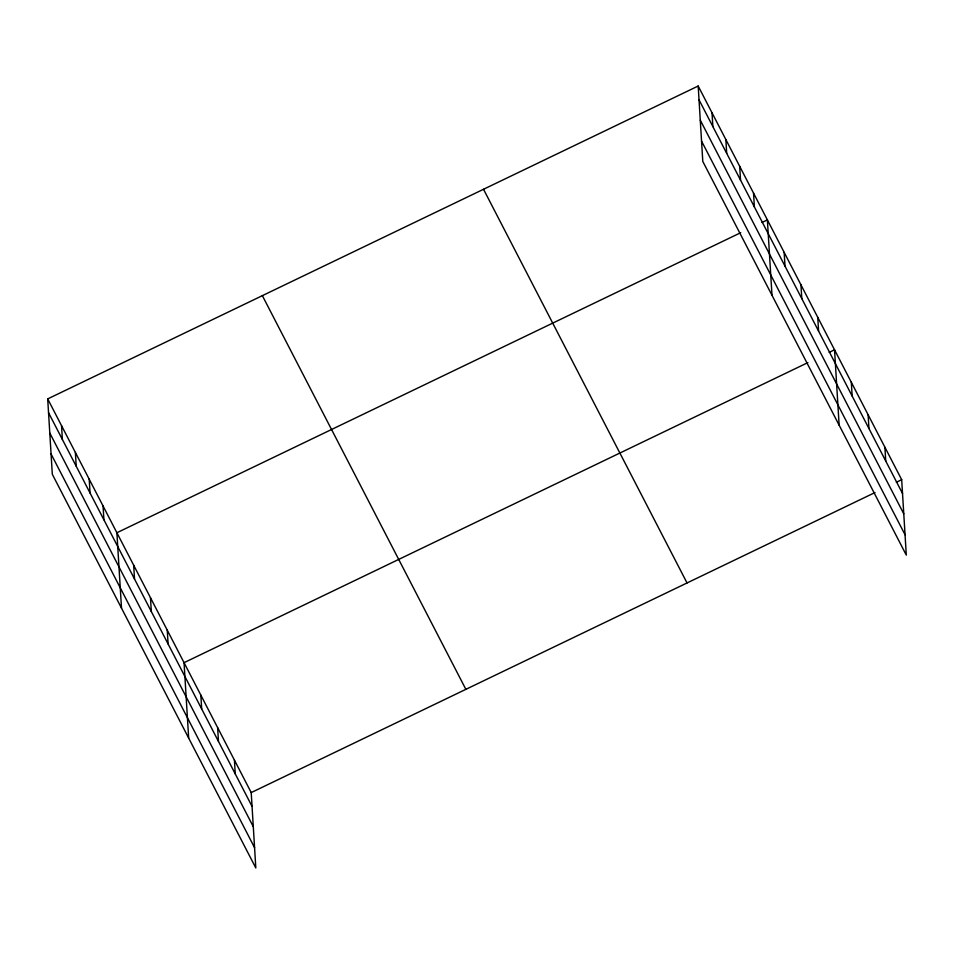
<?xml version="1.0" encoding="UTF-8"?>
<svg xmlns="http://www.w3.org/2000/svg" width="954" height="954" viewBox="0 0 954 954"><rect width="100%" height="100%" fill="white"/><g stroke="black" fill="none" stroke-linecap="round" stroke-linejoin="round"><path stroke-width="1.43" d="M47.7 398.903L251.212 792.583L255.815 867.973L52.315 474.293L47.7 398.903L698.185 86.027L901.685 479.707L906.3 555.097L702.788 161.417L698.185 86.027M740.709 232.704L116.889 532.749L121.504 608.139M762.043 222.449L767.374 219.885L771.989 295.275M807.871 362.615L184.05 662.672L188.665 738.062M829.193 352.36L834.535 349.796L839.138 425.186M251.212 792.583L875.021 492.538M896.355 482.271L901.685 479.707M699.032 99.836L902.532 493.516M700.272 120.156L903.772 513.836M701.548 141.097L905.06 534.777M483.523 189.274L687.035 582.954M262.362 295.657L465.862 689.337M48.547 412.712L252.047 806.392M49.787 433.033L253.299 826.713M51.063 453.973L254.575 847.653M884.895 447.235L885.741 461.032M868.116 414.751L868.951 428.561M851.326 382.268L852.16 396.077M817.745 317.312L818.592 331.121M800.955 284.841L801.801 298.638M784.164 252.357L785.011 266.166M753.541 193.113L754.375 206.911M739.696 166.342L740.542 180.151M725.863 139.57L726.698 153.379M712.018 112.799L712.865 126.608M234.422 760.099L235.256 773.909M217.631 727.628L218.478 741.437M200.841 695.144L201.688 708.953M167.26 630.189L168.107 643.998M150.47 597.705L151.316 611.514M133.679 565.233L134.526 579.042M103.056 505.978L103.903 519.787M89.211 479.206L90.058 493.015M75.378 452.446L76.225 466.244M61.533 425.675L62.38 439.484"/></g></svg>
